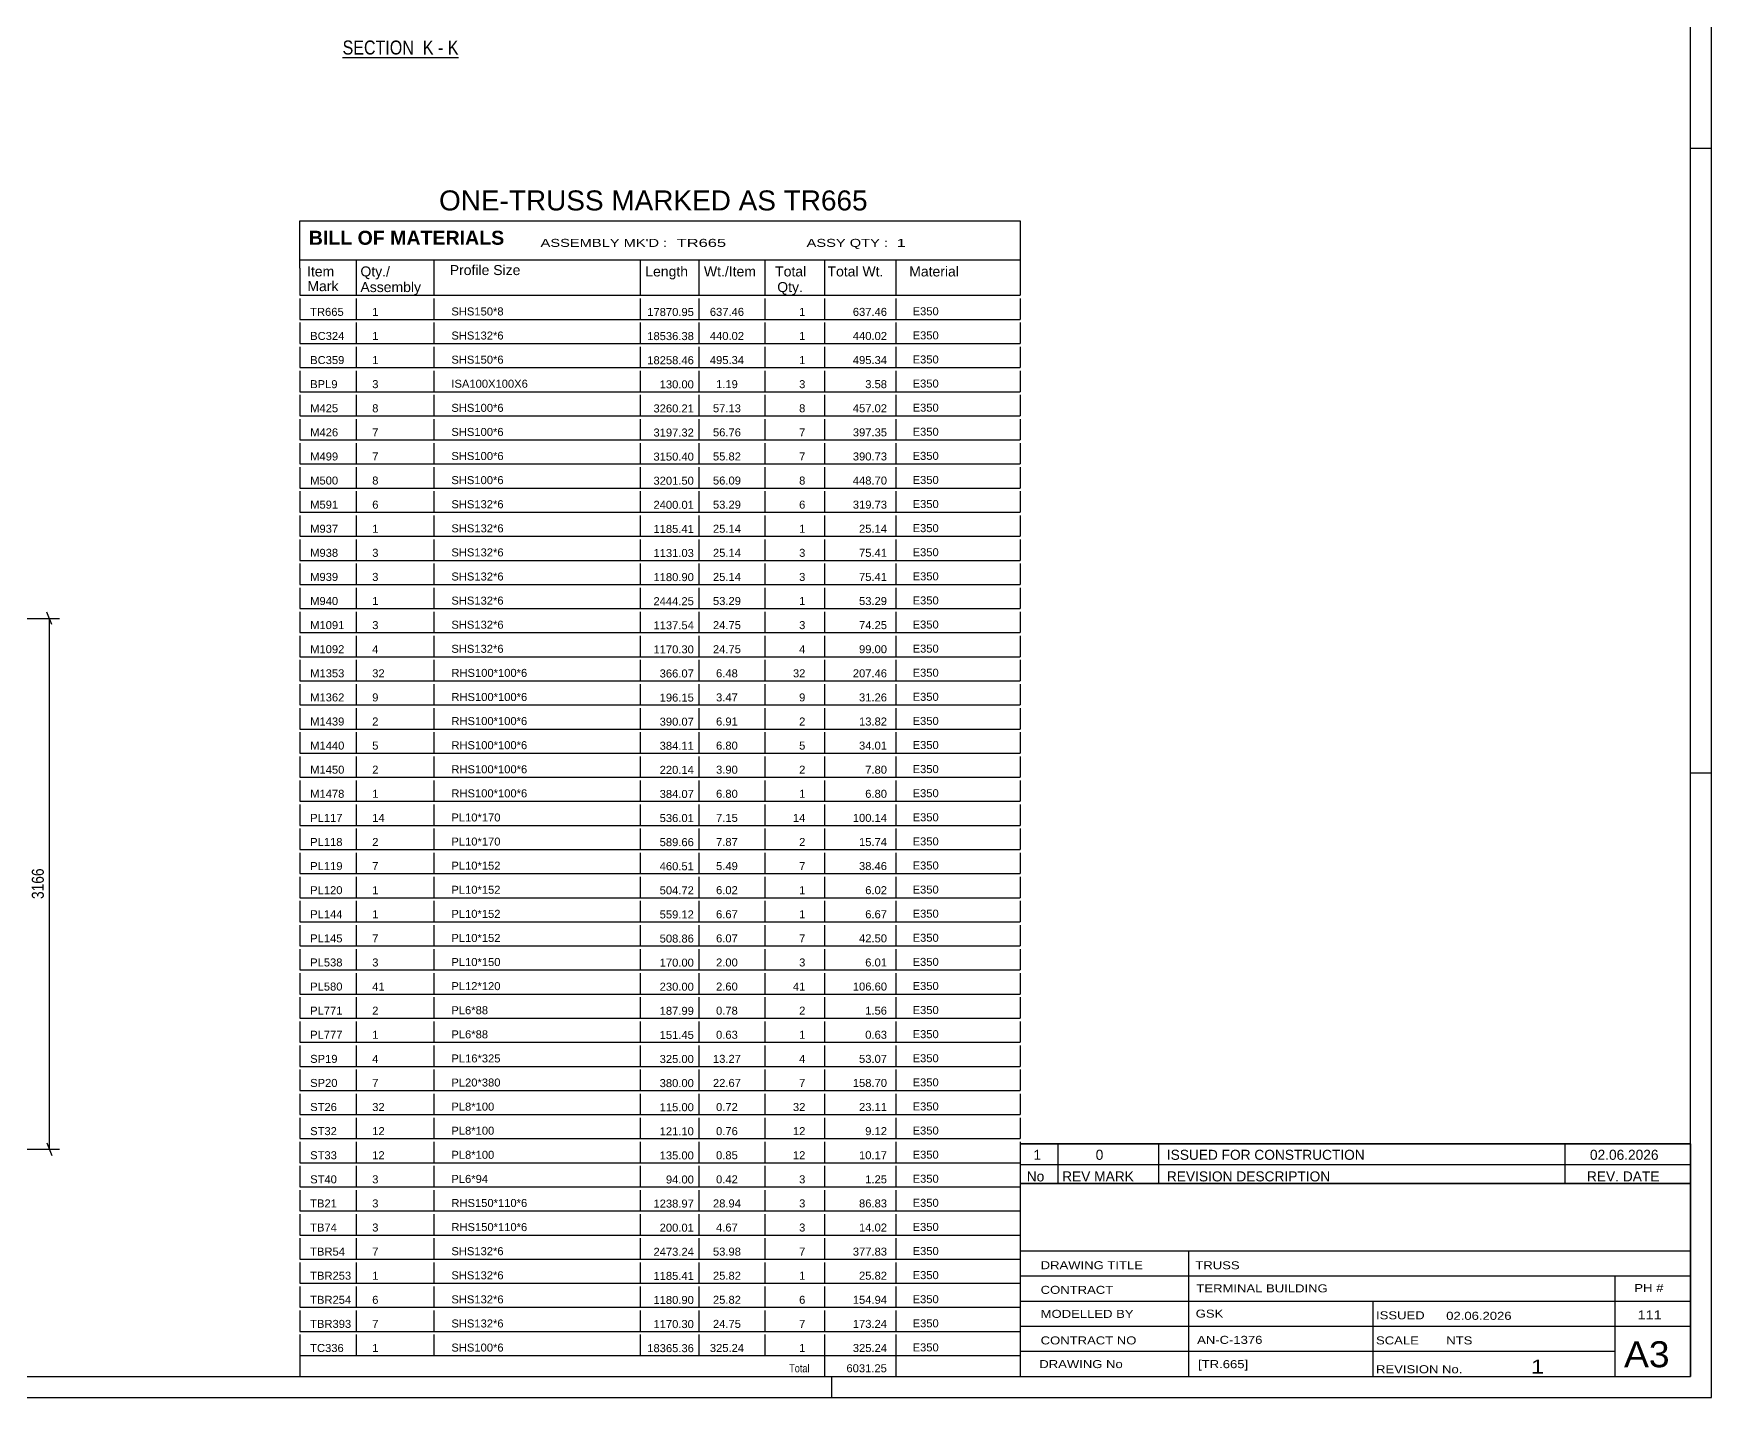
# Model space of a CAD drawing. Header units: millimetres. Extents: x -836 to 353, y -855 to -14.
# Drawn here: x -47.9 to 352.6, y -855.3 to -529.9 of the extents above; entities that cross this region are included whole.
import ezdxf

# ---------------------------------------------------------------- set-up
doc = ezdxf.new("R2010")
doc.units = ezdxf.units.MM
doc.styles.add('Arial', font='ARIAL.TTF', dxfattribs={"height": 0.2})
doc.styles.add('Arial Bold', font='ARIALBD.TTF', dxfattribs={"height": 0.2})
doc.styles.add('Arial Narrow', font='ARIALN.TTF', dxfattribs={"height": 0.2})

# ---------------------------------------------------------------- blocks, each defined once
blk = doc.blocks.new('Unknown-570393895-1132')
at = {"color": 5, "linetype": 'Continuous'}
for p, q in [((352.62, -855.33), (352.62, -14.33)), ((347.62, -850.33), (347.62, -19.33)), ((352.62, -557.33), (347.62, -557.33)), ((352.62, -706.33), (347.62, -706.33)), ((-831.38, -850.33), (347.62, -850.33)), ((142.62, -855.33), (142.62, -850.33)), ((-836.38, -855.33), (352.62, -855.33))]:
    blk.add_line(p, q, dxfattribs=at)
blk = doc.blocks.new('Unknown-570393895-22 - 3992')
at = {"color": 6, "linetype": 'Continuous'}
blk.add_line((25.86, -535.62), (53.5, -535.62), dxfattribs=at)
at = {"color": 0, "linetype": 'Continuous'}
blk.add_wipeout([(43.96, -534.87), (43.96, -531.37), (25.86, -531.37), (25.86, -534.87)], dxfattribs=at)
at = {"color": 7, "linetype": 'Continuous', "style": 'Arial Narrow'}
blk.add_text('SECTION ', height=3.34, dxfattribs=at).set_placement((25.86, -534.87))
at = {"color": 0, "linetype": 'Continuous'}
blk.add_wipeout([(47.57, -534.87), (47.57, -531.37), (45.01, -531.37), (45.01, -534.87)], dxfattribs=at)
blk.add_wipeout([(49.9, -534.87), (49.9, -531.37), (48.62, -531.37), (48.62, -534.87)], dxfattribs=at)
at = {"color": 7, "linetype": 'Continuous', "style": 'Arial Narrow'}
blk.add_text('K', height=3.34, dxfattribs=at).set_placement((45.01, -534.87))
at = {"color": 0, "linetype": 'Continuous'}
blk.add_wipeout([(53.5, -534.87), (53.5, -531.37), (50.95, -531.37), (50.95, -534.87)], dxfattribs=at)
at = {"color": 7, "linetype": 'Continuous', "style": 'Arial Narrow'}
for s, p in [('K', (50.95, -534.87)), ('-', (48.62, -534.87))]:
    blk.add_text(s, height=3.34, dxfattribs=at).set_placement(p)
blk = doc.blocks.new('StraightDimension-570393895-7981 - 6499')
at = {"color": 7, "linetype": 'Continuous'}
for p, q in [((-43.52, -670.92), (-44.72, -667.92)), ((-78.49, -669.42), (-41.72, -669.42)), ((-44.12, -796.07), (-44.12, -669.42)), ((-60.07, -796.07), (-41.72, -796.07)), ((-44.72, -794.57), (-43.52, -797.57))]:
    blk.add_line(p, q, dxfattribs=at)
at = {"color": 0}
blk.add_wipeout([(-44.87, -728.49), (-49.07, -728.49), (-49.07, -737), (-44.87, -737)], dxfattribs=at)
at = {"color": 3, "style": 'Arial Narrow'}
blk.add_text('3166', height=2.863, rotation=90.0002, dxfattribs=at).set_placement((-45.47, -736.4))
blk = doc.blocks.new('Unknown-570393895-29203')
at = {"color": 7, "linetype": 'Continuous'}
for p, q in [((187.62, -804.28), (187.62, -850.33)), ((187.62, -804.28), (347.62, -804.28)), ((347.62, -804.33), (347.62, -850.33)), ((187.62, -820.33), (347.62, -820.33)), ((227.76, -820.33), (227.76, -850.33)), ((187.62, -826.33), (347.62, -826.33)), ((329.62, -850.28), (329.62, -826.43)), ((187.62, -832.33), (347.62, -832.33)), ((271.76, -832.33), (271.76, -850.33)), ((187.62, -838.33), (347.62, -838.33)), ((187.62, -844.33), (329.62, -844.33)), ((187.62, -850.33), (347.62, -850.33))]:
    blk.add_line(p, q, dxfattribs=at)
at = {"color": 7, "style": 'Arial Narrow'}
for s, height, width, p in [('DRAWING TITLE', 1.9089, 1.425378, (192.5, -824.73)), ('TRUSS', 1.909, 1.425378, (229.43, -824.75)), ('CONTRACT', 1.909, 1.425378, (192.5, -830.62)), ('TERMINAL BUILDING', 1.9089, 1.425378, (229.68, -830.26)), ('MODELLED BY', 1.9089, 1.425378, (192.5, -836.35)), ('GSK', 1.909, 1.425378, (229.51, -836.29)), ('ISSUED', 1.909, 1.425378, (272.56, -836.69)), ('02.06.2026', 1.909, 1.425378, (289.31, -836.81)), ('CONTRACT NO', 1.9089, 1.425378, (192.5, -842.68)), ('AN-C-1376', 1.909, 1.425378, (229.85, -842.55)), ('SCALE', 1.909, 1.425378, (272.56, -842.68)), ('A3', 6.204, 1.25, (331.76, -848.13)), ('DRAWING No', 1.909, 1.425378, (192.18, -848.33)), ('[TR.665]', 1.909, 1.425378, (230.08, -848.34)), ('REVISION No.', 1.9089, 1.425378, (272.56, -849.56)), ('1', 3.34, 1.5, (309.53, -849.65))]:
    blk.add_text(s, height=height, dxfattribs=dict(at, width=width)).set_placement(p)
at = {"color": 7, "linetype": 'Continuous', "style": 'Arial Narrow'}
for s, height, width, p in [('PH #', 1.909, 1.43, (334.22, -830.18)), ('111', 2.1, 1.43, (334.99, -836.68)), ('NTS', 1.909, 1.425378, (289.32, -842.68))]:
    blk.add_text(s, height=height, dxfattribs=dict(at, width=width)).set_placement(p)
blk = doc.blocks.new('Unknown-570393895-29204')
at = {"color": 7, "linetype": 'Continuous'}
for p, q in [((15.62, -574.58), (187.62, -574.58)), ((15.62, -585.83), (15.62, -574.58)), ((187.62, -574.58), (187.62, -585.83)), ((15.62, -583.83), (187.62, -583.83)), ((29.12, -583.83), (29.12, -592.33)), ((47.62, -583.83), (47.62, -592.33)), ((96.9, -583.83), (96.9, -592.33)), ((110.9, -583.83), (110.9, -592.33)), ((126.62, -583.83), (126.62, -592.33)), ((140.9, -583.83), (140.9, -592.33)), ((157.9, -583.83), (157.9, -592.33)), ((15.62, -585.83), (15.62, -590.83)), ((187.62, -585.83), (187.62, -592.33)), ((15.62, -590.83), (15.62, -592.33)), ((15.62, -592.33), (187.62, -592.33)), ((15.62, -593.1), (15.62, -598.08)), ((29.12, -593.1), (29.12, -598.08)), ((47.62, -593.1), (47.62, -598.08)), ((96.9, -593.1), (96.9, -598.08)), ((110.9, -593.1), (110.9, -598.08)), ((126.62, -593.1), (126.62, -598.08)), ((140.9, -593.1), (140.9, -598.08)), ((157.9, -593.1), (157.9, -598.08)), ((187.62, -593.1), (187.62, -598.08)), ((15.62, -598.08), (187.62, -598.08)), ((15.62, -598.85), (15.62, -603.83)), ((29.12, -598.85), (29.12, -603.83)), ((47.62, -598.85), (47.62, -603.83)), ((96.9, -598.85), (96.9, -603.83)), ((110.9, -598.85), (110.9, -603.83)), ((126.62, -598.85), (126.62, -603.83)), ((140.9, -598.85), (140.9, -603.83)), ((157.9, -598.85), (157.9, -603.83)), ((187.62, -598.85), (187.62, -603.83)), ((15.62, -603.83), (187.62, -603.83)), ((15.62, -604.6), (15.62, -609.58)), ((29.12, -604.6), (29.12, -609.58)), ((47.62, -604.6), (47.62, -609.58)), ((96.9, -604.6), (96.9, -609.58)), ((110.9, -604.6), (110.9, -609.58)), ((126.62, -604.6), (126.62, -609.58)), ((140.9, -604.6), (140.9, -609.58)), ((157.9, -604.6), (157.9, -609.58)), ((187.62, -604.6), (187.62, -609.58)), ((15.62, -609.58), (187.62, -609.58)), ((15.62, -610.35), (15.62, -615.33)), ((29.12, -610.35), (29.12, -615.33)), ((47.62, -610.35), (47.62, -615.33)), ((96.9, -610.35), (96.9, -615.33)), ((110.9, -610.35), (110.9, -615.33)), ((126.62, -610.35), (126.62, -615.33)), ((140.9, -610.35), (140.9, -615.33)), ((157.9, -610.35), (157.9, -615.33)), ((187.62, -610.35), (187.62, -615.33)), ((15.62, -615.33), (187.62, -615.33)), ((15.62, -616.1), (15.62, -621.08)), ((29.12, -616.1), (29.12, -621.08)), ((47.62, -616.1), (47.62, -621.08)), ((96.9, -616.1), (96.9, -621.08)), ((110.9, -616.1), (110.9, -621.08)), ((126.62, -616.1), (126.62, -621.08)), ((140.9, -616.1), (140.9, -621.08)), ((157.9, -616.1), (157.9, -621.08)), ((187.62, -616.1), (187.62, -621.08)), ((15.62, -621.08), (187.62, -621.08)), ((15.62, -621.85), (15.62, -626.83)), ((29.12, -621.85), (29.12, -626.83)), ((47.62, -621.85), (47.62, -626.83)), ((96.9, -621.85), (96.9, -626.83)), ((110.9, -621.85), (110.9, -626.83)), ((126.62, -621.85), (126.62, -626.83)), ((140.9, -621.85), (140.9, -626.83)), ((157.9, -621.85), (157.9, -626.83)), ((187.62, -621.85), (187.62, -626.83)), ((15.62, -626.83), (187.62, -626.83)), ((15.62, -627.6), (15.62, -632.58)), ((29.12, -627.6), (29.12, -632.58)), ((47.62, -627.6), (47.62, -632.58)), ((96.9, -627.6), (96.9, -632.58)), ((110.9, -627.6), (110.9, -632.58)), ((126.62, -627.6), (126.62, -632.58)), ((140.9, -627.6), (140.9, -632.58)), ((157.9, -627.6), (157.9, -632.58)), ((187.62, -627.6), (187.62, -632.58)), ((15.62, -632.58), (187.62, -632.58)), ((15.62, -633.35), (15.62, -638.33)), ((29.12, -633.35), (29.12, -638.33)), ((47.62, -633.35), (47.62, -638.33)), ((96.9, -633.35), (96.9, -638.33)), ((110.9, -633.35), (110.9, -638.33)), ((126.62, -633.35), (126.62, -638.33)), ((140.9, -633.35), (140.9, -638.33)), ((157.9, -633.35), (157.9, -638.33)), ((187.62, -633.35), (187.62, -638.33)), ((15.62, -638.33), (187.62, -638.33)), ((15.62, -639.1), (15.62, -644.08)), ((29.12, -639.1), (29.12, -644.08)), ((47.62, -639.1), (47.62, -644.08)), ((96.9, -639.1), (96.9, -644.08)), ((110.9, -639.1), (110.9, -644.08)), ((126.62, -639.1), (126.62, -644.08)), ((140.9, -639.1), (140.9, -644.08)), ((157.9, -639.1), (157.9, -644.08)), ((187.62, -639.1), (187.62, -644.08)), ((15.62, -644.08), (187.62, -644.08)), ((15.62, -644.85), (15.62, -649.83)), ((29.12, -644.85), (29.12, -649.83)), ((47.62, -644.85), (47.62, -649.83)), ((96.9, -644.85), (96.9, -649.83)), ((110.9, -644.85), (110.9, -649.83)), ((126.62, -644.85), (126.62, -649.83)), ((140.9, -644.85), (140.9, -649.83)), ((157.9, -644.85), (157.9, -649.83)), ((187.62, -644.85), (187.62, -649.83)), ((15.62, -649.83), (187.62, -649.83)), ((15.62, -650.6), (15.62, -655.58)), ((29.12, -650.6), (29.12, -655.58)), ((47.62, -650.6), (47.62, -655.58)), ((96.9, -650.6), (96.9, -655.58)), ((110.9, -650.6), (110.9, -655.58)), ((126.62, -650.6), (126.62, -655.58)), ((140.9, -650.6), (140.9, -655.58)), ((157.9, -650.6), (157.9, -655.58)), ((187.62, -650.6), (187.62, -655.58)), ((15.62, -655.58), (187.62, -655.58)), ((15.62, -656.35), (15.62, -661.33)), ((29.12, -656.35), (29.12, -661.33)), ((47.62, -656.35), (47.62, -661.33)), ((96.9, -656.35), (96.9, -661.33)), ((110.9, -656.35), (110.9, -661.33)), ((126.62, -656.35), (126.62, -661.33)), ((140.9, -656.35), (140.9, -661.33)), ((157.9, -656.35), (157.9, -661.33)), ((187.62, -656.35), (187.62, -661.33)), ((15.62, -661.33), (187.62, -661.33)), ((15.62, -662.1), (15.62, -667.08)), ((29.12, -662.1), (29.12, -667.08)), ((47.62, -662.1), (47.62, -667.08)), ((96.9, -662.1), (96.9, -667.08)), ((110.9, -662.1), (110.9, -667.08)), ((126.62, -662.1), (126.62, -667.08)), ((140.9, -662.1), (140.9, -667.08)), ((157.9, -662.1), (157.9, -667.08)), ((187.62, -662.1), (187.62, -667.08)), ((15.62, -667.08), (187.62, -667.08)), ((15.62, -667.85), (15.62, -672.83)), ((29.12, -667.85), (29.12, -672.83)), ((47.62, -667.85), (47.62, -672.83)), ((96.9, -667.85), (96.9, -672.83)), ((110.9, -667.85), (110.9, -672.83)), ((126.62, -667.85), (126.62, -672.83)), ((140.9, -667.85), (140.9, -672.83)), ((157.9, -667.85), (157.9, -672.83)), ((187.62, -667.85), (187.62, -672.83)), ((15.62, -672.83), (187.62, -672.83)), ((15.62, -673.6), (15.62, -678.58)), ((29.12, -673.6), (29.12, -678.58)), ((47.62, -673.6), (47.62, -678.58)), ((96.9, -673.6), (96.9, -678.58)), ((110.9, -673.6), (110.9, -678.58)), ((126.62, -673.6), (126.62, -678.58)), ((140.9, -673.6), (140.9, -678.58)), ((157.9, -673.6), (157.9, -678.58)), ((187.62, -673.6), (187.62, -678.58)), ((15.62, -678.58), (187.62, -678.58)), ((15.62, -679.35), (15.62, -684.33)), ((29.12, -679.35), (29.12, -684.33)), ((47.62, -679.35), (47.62, -684.33)), ((96.9, -679.35), (96.9, -684.33)), ((110.9, -679.35), (110.9, -684.33)), ((126.62, -679.35), (126.62, -684.33)), ((140.9, -679.35), (140.9, -684.33)), ((157.9, -679.35), (157.9, -684.33)), ((187.62, -679.35), (187.62, -684.33)), ((15.62, -684.33), (187.62, -684.33)), ((15.62, -685.1), (15.62, -690.08)), ((29.12, -685.1), (29.12, -690.08)), ((47.62, -685.1), (47.62, -690.08)), ((96.9, -685.1), (96.9, -690.08)), ((110.9, -685.1), (110.9, -690.08)), ((126.62, -685.1), (126.62, -690.08)), ((140.9, -685.1), (140.9, -690.08)), ((157.9, -685.1), (157.9, -690.08)), ((187.62, -685.1), (187.62, -690.08)), ((15.62, -690.08), (187.62, -690.08)), ((15.62, -690.85), (15.62, -695.83)), ((29.12, -690.85), (29.12, -695.83)), ((47.62, -690.85), (47.62, -695.83)), ((96.9, -690.85), (96.9, -695.83)), ((110.9, -690.85), (110.9, -695.83)), ((126.62, -690.85), (126.62, -695.83)), ((140.9, -690.85), (140.9, -695.83)), ((157.9, -690.85), (157.9, -695.83)), ((187.62, -690.85), (187.62, -695.83)), ((15.62, -695.83), (187.62, -695.83)), ((15.62, -696.6), (15.62, -701.58)), ((29.12, -696.6), (29.12, -701.58)), ((47.62, -696.6), (47.62, -701.58)), ((96.9, -696.6), (96.9, -701.58)), ((110.9, -696.6), (110.9, -701.58)), ((126.62, -696.6), (126.62, -701.58)), ((140.9, -696.6), (140.9, -701.58)), ((157.9, -696.6), (157.9, -701.58)), ((187.62, -696.6), (187.62, -701.58)), ((15.62, -701.58), (187.62, -701.58)), ((15.62, -702.35), (15.62, -707.33)), ((29.12, -702.35), (29.12, -707.33)), ((47.62, -702.35), (47.62, -707.33)), ((96.9, -702.35), (96.9, -707.33)), ((110.9, -702.35), (110.9, -707.33)), ((126.62, -702.35), (126.62, -707.33)), ((140.9, -702.35), (140.9, -707.33)), ((157.9, -702.35), (157.9, -707.33)), ((187.62, -702.35), (187.62, -707.33)), ((15.62, -707.33), (187.62, -707.33)), ((15.62, -708.1), (15.62, -713.08)), ((29.12, -708.1), (29.12, -713.08)), ((47.62, -708.1), (47.62, -713.08)), ((96.9, -708.1), (96.9, -713.08)), ((110.9, -708.1), (110.9, -713.08)), ((126.62, -708.1), (126.62, -713.08)), ((140.9, -708.1), (140.9, -713.08)), ((157.9, -708.1), (157.9, -713.08)), ((187.62, -708.1), (187.62, -713.08)), ((15.62, -713.08), (187.62, -713.08)), ((15.62, -713.85), (15.62, -718.83)), ((29.12, -713.85), (29.12, -718.83)), ((47.62, -713.85), (47.62, -718.83)), ((96.9, -713.85), (96.9, -718.83)), ((110.9, -713.85), (110.9, -718.83)), ((126.62, -713.85), (126.62, -718.83)), ((140.9, -713.85), (140.9, -718.83)), ((157.9, -713.85), (157.9, -718.83)), ((187.62, -713.85), (187.62, -718.83)), ((15.62, -718.83), (187.62, -718.83)), ((15.62, -719.6), (15.62, -724.58)), ((29.12, -719.6), (29.12, -724.58)), ((47.62, -719.6), (47.62, -724.58)), ((96.9, -719.6), (96.9, -724.58)), ((110.9, -719.6), (110.9, -724.58)), ((126.62, -719.6), (126.62, -724.58)), ((140.9, -719.6), (140.9, -724.58)), ((157.9, -719.6), (157.9, -724.58)), ((187.62, -719.6), (187.62, -724.58)), ((15.62, -724.58), (187.62, -724.58)), ((15.62, -725.35), (15.62, -730.33)), ((29.12, -725.35), (29.12, -730.33)), ((47.62, -725.35), (47.62, -730.33)), ((96.9, -725.35), (96.9, -730.33)), ((110.9, -725.35), (110.9, -730.33)), ((126.62, -725.35), (126.62, -730.33)), ((140.9, -725.35), (140.9, -730.33)), ((157.9, -725.35), (157.9, -730.33)), ((187.62, -725.35), (187.62, -730.33)), ((15.62, -730.33), (187.62, -730.33)), ((15.62, -731.1), (15.62, -736.08)), ((29.12, -731.1), (29.12, -736.08)), ((47.62, -731.1), (47.62, -736.08)), ((96.9, -731.1), (96.9, -736.08)), ((110.9, -731.1), (110.9, -736.08)), ((126.62, -731.1), (126.62, -736.08)), ((140.9, -731.1), (140.9, -736.08)), ((157.9, -731.1), (157.9, -736.08)), ((187.62, -731.1), (187.62, -736.08)), ((15.62, -736.08), (187.62, -736.08)), ((15.62, -736.85), (15.62, -741.83)), ((29.12, -736.85), (29.12, -741.83)), ((47.62, -736.85), (47.62, -741.83)), ((96.9, -736.85), (96.9, -741.83)), ((110.9, -736.85), (110.9, -741.83)), ((126.62, -736.85), (126.62, -741.83)), ((140.9, -736.85), (140.9, -741.83)), ((157.9, -736.85), (157.9, -741.83)), ((187.62, -736.85), (187.62, -741.83)), ((15.62, -741.83), (187.62, -741.83)), ((15.62, -742.6), (15.62, -747.58)), ((29.12, -742.6), (29.12, -747.58)), ((47.62, -742.6), (47.62, -747.58)), ((96.9, -742.6), (96.9, -747.58)), ((110.9, -742.6), (110.9, -747.58)), ((126.62, -742.6), (126.62, -747.58)), ((140.9, -742.6), (140.9, -747.58)), ((157.9, -742.6), (157.9, -747.58)), ((187.62, -742.6), (187.62, -747.58)), ((15.62, -747.58), (187.62, -747.58)), ((15.62, -748.35), (15.62, -753.33)), ((29.12, -748.35), (29.12, -753.33)), ((47.62, -748.35), (47.62, -753.33)), ((96.9, -748.35), (96.9, -753.33)), ((110.9, -748.35), (110.9, -753.33)), ((126.62, -748.35), (126.62, -753.33)), ((140.9, -748.35), (140.9, -753.33)), ((157.9, -748.35), (157.9, -753.33)), ((187.62, -748.35), (187.62, -753.33)), ((15.62, -753.33), (187.62, -753.33)), ((15.62, -754.1), (15.62, -759.08)), ((29.12, -754.1), (29.12, -759.08)), ((47.62, -754.1), (47.62, -759.08)), ((96.9, -754.1), (96.9, -759.08)), ((110.9, -754.1), (110.9, -759.08)), ((126.62, -754.1), (126.62, -759.08)), ((140.9, -754.1), (140.9, -759.08)), ((157.9, -754.1), (157.9, -759.08)), ((187.62, -754.1), (187.62, -759.08)), ((15.62, -759.08), (187.62, -759.08)), ((15.62, -759.85), (15.62, -764.83)), ((29.12, -759.85), (29.12, -764.83)), ((47.62, -759.85), (47.62, -764.83)), ((96.9, -759.85), (96.9, -764.83)), ((110.9, -759.85), (110.9, -764.83)), ((126.62, -759.85), (126.62, -764.83)), ((140.9, -759.85), (140.9, -764.83)), ((157.9, -759.85), (157.9, -764.83)), ((187.62, -759.85), (187.62, -764.83)), ((15.62, -764.83), (187.62, -764.83)), ((15.62, -765.6), (15.62, -770.58)), ((29.12, -765.6), (29.12, -770.58)), ((47.62, -765.6), (47.62, -770.58)), ((96.9, -765.6), (96.9, -770.58)), ((110.9, -765.6), (110.9, -770.58)), ((126.62, -765.6), (126.62, -770.58)), ((140.9, -765.6), (140.9, -770.58)), ((157.9, -765.6), (157.9, -770.58)), ((187.62, -765.6), (187.62, -770.58)), ((15.62, -770.58), (187.62, -770.58)), ((15.62, -771.35), (15.62, -776.33)), ((29.12, -771.35), (29.12, -776.33)), ((47.62, -771.35), (47.62, -776.33)), ((96.9, -771.35), (96.9, -776.33)), ((110.9, -771.35), (110.9, -776.33)), ((126.62, -771.35), (126.62, -776.33)), ((140.9, -771.35), (140.9, -776.33)), ((157.9, -771.35), (157.9, -776.33)), ((187.62, -771.35), (187.62, -776.33)), ((15.62, -776.33), (187.62, -776.33)), ((15.62, -777.1), (15.62, -782.08)), ((29.12, -777.1), (29.12, -782.08)), ((47.62, -777.1), (47.62, -782.08)), ((96.9, -777.1), (96.9, -782.08)), ((110.9, -777.1), (110.9, -782.08)), ((126.62, -777.1), (126.62, -782.08)), ((140.9, -777.1), (140.9, -782.08)), ((157.9, -777.1), (157.9, -782.08)), ((187.62, -777.1), (187.62, -782.08)), ((15.62, -782.08), (187.62, -782.08)), ((15.62, -782.85), (15.62, -787.83)), ((29.12, -782.85), (29.12, -787.83)), ((47.62, -782.85), (47.62, -787.83)), ((96.9, -782.85), (96.9, -787.83)), ((110.9, -782.85), (110.9, -787.83)), ((126.62, -782.85), (126.62, -787.83)), ((140.9, -782.85), (140.9, -787.83)), ((157.9, -782.85), (157.9, -787.83)), ((187.62, -782.85), (187.62, -787.83)), ((15.62, -787.83), (187.62, -787.83)), ((15.62, -788.6), (15.62, -793.58)), ((29.12, -788.6), (29.12, -793.58)), ((47.62, -788.6), (47.62, -793.58)), ((96.9, -788.6), (96.9, -793.58)), ((110.9, -788.6), (110.9, -793.58)), ((126.62, -788.6), (126.62, -793.58)), ((140.9, -788.6), (140.9, -793.58)), ((157.9, -788.6), (157.9, -793.58)), ((187.62, -788.6), (187.62, -793.58)), ((15.62, -793.58), (187.62, -793.58)), ((15.62, -794.35), (15.62, -799.33)), ((29.12, -794.35), (29.12, -799.33)), ((47.62, -794.35), (47.62, -799.33)), ((96.9, -794.35), (96.9, -799.33)), ((110.9, -794.35), (110.9, -799.33)), ((126.62, -794.35), (126.62, -799.33)), ((140.9, -794.35), (140.9, -799.33)), ((157.9, -794.35), (157.9, -799.33)), ((187.62, -794.35), (187.62, -799.33)), ((15.62, -799.33), (187.62, -799.33)), ((15.62, -800.1), (15.62, -805.08)), ((29.12, -800.1), (29.12, -805.08)), ((47.62, -800.1), (47.62, -805.08)), ((96.9, -800.1), (96.9, -805.08)), ((110.9, -800.1), (110.9, -805.08)), ((126.62, -800.1), (126.62, -805.08)), ((140.9, -800.1), (140.9, -805.08)), ((157.9, -800.1), (157.9, -805.08)), ((187.62, -800.1), (187.62, -805.08)), ((15.62, -805.08), (187.62, -805.08)), ((15.62, -805.85), (15.62, -810.83)), ((29.12, -805.85), (29.12, -810.83)), ((47.62, -805.85), (47.62, -810.83)), ((96.9, -805.85), (96.9, -810.83)), ((110.9, -805.85), (110.9, -810.83)), ((126.62, -805.85), (126.62, -810.83)), ((140.9, -805.85), (140.9, -810.83)), ((157.9, -805.85), (157.9, -810.83)), ((187.62, -805.85), (187.62, -810.83)), ((15.62, -810.83), (187.62, -810.83)), ((15.62, -811.6), (15.62, -816.58)), ((29.12, -811.6), (29.12, -816.58)), ((47.62, -811.6), (47.62, -816.58)), ((96.9, -811.6), (96.9, -816.58)), ((110.9, -811.6), (110.9, -816.58)), ((126.62, -811.6), (126.62, -816.58)), ((140.9, -811.6), (140.9, -816.58)), ((157.9, -811.6), (157.9, -816.58)), ((187.62, -811.6), (187.62, -816.58)), ((15.62, -816.58), (187.62, -816.58)), ((15.62, -817.35), (15.62, -822.33)), ((29.12, -817.35), (29.12, -822.33)), ((47.62, -817.35), (47.62, -822.33)), ((96.9, -817.35), (96.9, -822.33)), ((110.9, -817.35), (110.9, -822.33)), ((126.62, -817.35), (126.62, -822.33)), ((140.9, -817.35), (140.9, -822.33)), ((157.9, -817.35), (157.9, -822.33)), ((187.62, -817.35), (187.62, -822.33)), ((15.62, -822.33), (187.62, -822.33)), ((15.62, -823.1), (15.62, -828.08)), ((29.12, -823.1), (29.12, -828.08)), ((47.62, -823.1), (47.62, -828.08)), ((96.9, -823.1), (96.9, -828.08)), ((110.9, -823.1), (110.9, -828.08)), ((126.62, -823.1), (126.62, -828.08)), ((140.9, -823.1), (140.9, -828.08)), ((157.9, -823.1), (157.9, -828.08)), ((187.62, -823.1), (187.62, -828.08)), ((15.62, -828.08), (187.62, -828.08)), ((15.62, -828.85), (15.62, -833.83)), ((29.12, -828.85), (29.12, -833.83)), ((47.62, -828.85), (47.62, -833.83)), ((96.9, -828.85), (96.9, -833.83)), ((110.9, -828.85), (110.9, -833.83)), ((126.62, -828.85), (126.62, -833.83)), ((140.9, -828.85), (140.9, -833.83)), ((157.9, -828.85), (157.9, -833.83)), ((187.62, -828.85), (187.62, -833.83)), ((15.62, -833.83), (187.62, -833.83)), ((15.62, -834.6), (15.62, -839.58)), ((29.12, -834.6), (29.12, -839.58)), ((47.62, -834.6), (47.62, -839.58)), ((96.9, -834.6), (96.9, -839.58)), ((110.9, -834.6), (110.9, -839.58)), ((126.62, -834.6), (126.62, -839.58)), ((140.9, -834.6), (140.9, -839.58)), ((157.9, -834.6), (157.9, -839.58)), ((187.62, -834.6), (187.62, -839.58)), ((15.62, -839.58), (187.62, -839.58)), ((15.62, -840.35), (15.62, -845.33)), ((29.12, -840.35), (29.12, -845.33)), ((47.62, -840.35), (47.62, -845.33)), ((96.9, -840.35), (96.9, -845.33)), ((110.9, -840.35), (110.9, -845.33)), ((126.62, -840.35), (126.62, -845.33)), ((140.9, -840.35), (140.9, -845.33)), ((157.9, -840.35), (157.9, -845.33)), ((187.62, -840.35), (187.62, -845.33)), ((15.62, -845.33), (187.62, -845.33)), ((15.62, -845.33), (187.62, -845.33)), ((15.62, -845.33), (15.62, -850.33)), ((140.9, -845.33), (140.9, -850.33)), ((157.9, -845.33), (157.9, -850.33)), ((187.62, -845.33), (187.62, -850.33)), ((15.62, -850.33), (187.62, -850.33))]:
    blk.add_line(p, q, dxfattribs=at)
at = {"color": 7}
for s, height, style, p in [('BILL OF MATERIALS', 3.3405, 'Arial Bold', (17.78, -580.27)), ('Profile Size', 2.3877, 'Arial', (51.44, -587.5)), ('Mark', 2.388, 'Arial', (17.46, -591.33))]:
    blk.add_text(s, height=height, dxfattribs=dict(at, style=style)).set_placement(p)
at = {"color": 7, "linetype": 'Continuous', "style": 'Arial Narrow'}
for s, height, width, p in [("ASSEMBLY MK'D :", 1.9089, 1.6, (73.12, -580.78)), ('TR665', 1.909, 1.794707, (105.62, -580.78)), ('ASSY QTY :', 1.909, 1.6, (136.62, -580.78)), ('1', 1.91, 1.794707, (158.12, -580.78))]:
    blk.add_text(s, height=height, dxfattribs=dict(at, width=width)).set_placement(p)
at = {"color": 7, "linetype": 'Continuous'}
for s, height, style, p in [('Item', 2.388, 'Arial', (17.37, -587.83)), ('Qty./', 2.388, 'Arial', (30.12, -587.83)), ('Length', 2.388, 'Arial', (98.12, -587.83)), ('Wt./Item', 2.388, 'Arial', (112.12, -587.83)), ('Total', 2.388, 'Arial', (129.12, -587.83)), ('Total Wt.', 2.388, 'Arial', (141.62, -587.83)), ('Material', 2.388, 'Arial', (161.12, -587.83)), ('Assembly', 2.388, 'Arial', (30.12, -591.56)), ('Qty.', 2.388, 'Arial', (129.62, -591.56)), ('TR665', 1.91, 'Arial', (18.12, -597.24)), ('1', 1.91, 'Arial', (32.93, -597.24)), ('SHS150*8', 1.91, 'Arial', (51.83, -597.14)), ('17870.95', 1.91, 'Arial', (98.59, -597.27)), ('637.46', 1.91, 'Arial', (113.53, -597.24)), ('1', 1.91, 'Arial', (134.84, -597.24)), ('637.46', 1.91, 'Arial', (147.66, -597.24)), ('E350', 1.91, 'Arial', (161.93, -597.1)), ('BC324', 1.91, 'Arial', (18.12, -602.99)), ('1', 1.91, 'Arial', (32.93, -602.99)), ('SHS132*6', 1.91, 'Arial', (51.83, -602.89)), ('18536.38', 1.91, 'Arial', (98.59, -603.02)), ('440.02', 1.91, 'Arial', (113.53, -602.99)), ('1', 1.91, 'Arial', (134.84, -602.99)), ('440.02', 1.91, 'Arial', (147.66, -602.99)), ('E350', 1.91, 'Arial', (161.93, -602.85)), ('BC359', 1.91, 'Arial', (18.12, -608.74)), ('1', 1.91, 'Arial', (32.93, -608.74)), ('SHS150*6', 1.91, 'Arial', (51.83, -608.64)), ('18258.46', 1.91, 'Arial', (98.59, -608.78)), ('495.34', 1.91, 'Arial', (113.53, -608.74)), ('1', 1.91, 'Arial', (134.84, -608.74)), ('495.34', 1.91, 'Arial', (147.66, -608.74)), ('E350', 1.91, 'Arial', (161.93, -608.6)), ('BPL9', 1.91, 'Arial', (18.12, -614.49)), ('3', 1.91, 'Arial', (32.93, -614.49)), ('ISA100X100X6', 1.9102, 'Arial', (51.83, -614.39)), ('130.00', 1.91, 'Arial', (101.55, -614.53)), ('1.19', 1.91, 'Arial', (115.01, -614.49)), ('3', 1.91, 'Arial', (134.84, -614.49)), ('3.58', 1.91, 'Arial', (150.62, -614.49)), ('E350', 1.91, 'Arial', (161.93, -614.35)), ('M425', 1.91, 'Arial', (18.12, -620.24)), ('8', 1.91, 'Arial', (32.93, -620.24)), ('SHS100*6', 1.91, 'Arial', (51.83, -620.14)), ('3260.21', 1.91, 'Arial', (100.07, -620.28)), ('57.13', 1.91, 'Arial', (114.27, -620.24)), ('8', 1.91, 'Arial', (134.84, -620.24)), ('457.02', 1.91, 'Arial', (147.66, -620.24)), ('E350', 1.91, 'Arial', (161.93, -620.1)), ('M426', 1.91, 'Arial', (18.12, -625.99)), ('7', 1.91, 'Arial', (32.93, -625.99)), ('SHS100*6', 1.91, 'Arial', (51.83, -625.89)), ('3197.32', 1.91, 'Arial', (100.07, -626.03)), ('56.76', 1.91, 'Arial', (114.27, -625.99)), ('7', 1.91, 'Arial', (134.84, -625.99)), ('397.35', 1.91, 'Arial', (147.66, -625.99)), ('E350', 1.91, 'Arial', (161.93, -625.85)), ('M499', 1.91, 'Arial', (18.12, -631.74)), ('7', 1.91, 'Arial', (32.93, -631.74)), ('SHS100*6', 1.91, 'Arial', (51.83, -631.64)), ('3150.40', 1.91, 'Arial', (100.07, -631.78)), ('55.82', 1.91, 'Arial', (114.27, -631.74)), ('7', 1.91, 'Arial', (134.84, -631.74)), ('390.73', 1.91, 'Arial', (147.66, -631.74)), ('E350', 1.91, 'Arial', (161.93, -631.6)), ('M500', 1.91, 'Arial', (18.12, -637.49)), ('8', 1.91, 'Arial', (32.93, -637.49)), ('SHS100*6', 1.91, 'Arial', (51.83, -637.39)), ('3201.50', 1.91, 'Arial', (100.07, -637.53)), ('56.09', 1.91, 'Arial', (114.27, -637.49)), ('8', 1.91, 'Arial', (134.84, -637.49)), ('448.70', 1.91, 'Arial', (147.66, -637.49)), ('E350', 1.91, 'Arial', (161.93, -637.35)), ('M591', 1.91, 'Arial', (18.12, -643.24)), ('6', 1.91, 'Arial', (32.93, -643.24)), ('SHS132*6', 1.91, 'Arial', (51.83, -643.14)), ('2400.01', 1.91, 'Arial', (100.07, -643.28)), ('53.29', 1.91, 'Arial', (114.27, -643.24)), ('6', 1.91, 'Arial', (134.84, -643.24)), ('319.73', 1.91, 'Arial', (147.66, -643.24)), ('E350', 1.91, 'Arial', (161.93, -643.1)), ('M937', 1.91, 'Arial', (18.12, -648.99)), ('1', 1.91, 'Arial', (32.93, -648.99)), ('SHS132*6', 1.91, 'Arial', (51.83, -648.89)), ('1185.41', 1.91, 'Arial', (100.07, -649.03)), ('25.14', 1.91, 'Arial', (114.27, -648.99)), ('1', 1.91, 'Arial', (134.84, -648.99)), ('25.14', 1.91, 'Arial', (149.14, -648.99)), ('E350', 1.91, 'Arial', (161.93, -648.85)), ('M938', 1.91, 'Arial', (18.12, -654.74)), ('3', 1.91, 'Arial', (32.93, -654.74)), ('SHS132*6', 1.91, 'Arial', (51.83, -654.64)), ('1131.03', 1.91, 'Arial', (100.07, -654.78)), ('25.14', 1.91, 'Arial', (114.27, -654.74)), ('3', 1.91, 'Arial', (134.84, -654.74)), ('75.41', 1.91, 'Arial', (149.14, -654.74)), ('E350', 1.91, 'Arial', (161.93, -654.6)), ('M939', 1.91, 'Arial', (18.12, -660.49)), ('3', 1.91, 'Arial', (32.93, -660.49)), ('SHS132*6', 1.91, 'Arial', (51.83, -660.39)), ('1180.90', 1.91, 'Arial', (100.07, -660.53)), ('25.14', 1.91, 'Arial', (114.27, -660.49)), ('3', 1.91, 'Arial', (134.84, -660.49)), ('75.41', 1.91, 'Arial', (149.14, -660.49)), ('E350', 1.91, 'Arial', (161.93, -660.35)), ('M940', 1.91, 'Arial', (18.12, -666.24)), ('1', 1.91, 'Arial', (32.93, -666.24)), ('SHS132*6', 1.91, 'Arial', (51.83, -666.14)), ('2444.25', 1.91, 'Arial', (100.07, -666.28)), ('53.29', 1.91, 'Arial', (114.27, -666.24)), ('1', 1.91, 'Arial', (134.84, -666.24)), ('53.29', 1.91, 'Arial', (149.14, -666.24)), ('E350', 1.91, 'Arial', (161.93, -666.1)), ('M1091', 1.91, 'Arial', (18.12, -671.99)), ('3', 1.91, 'Arial', (32.93, -671.99)), ('SHS132*6', 1.91, 'Arial', (51.83, -671.89)), ('1137.54', 1.91, 'Arial', (100.07, -672.03)), ('24.75', 1.91, 'Arial', (114.27, -671.99)), ('3', 1.91, 'Arial', (134.84, -671.99)), ('74.25', 1.91, 'Arial', (149.14, -671.99)), ('E350', 1.91, 'Arial', (161.93, -671.85)), ('M1092', 1.91, 'Arial', (18.12, -677.74)), ('4', 1.91, 'Arial', (32.93, -677.74)), ('SHS132*6', 1.91, 'Arial', (51.83, -677.64)), ('1170.30', 1.91, 'Arial', (100.07, -677.78)), ('24.75', 1.91, 'Arial', (114.27, -677.74)), ('4', 1.91, 'Arial', (134.84, -677.74)), ('99.00', 1.91, 'Arial', (149.14, -677.74)), ('E350', 1.91, 'Arial', (161.93, -677.6)), ('M1353', 1.91, 'Arial', (18.12, -683.49)), ('32', 1.91, 'Arial', (32.93, -683.49)), ('RHS100*100*6', 1.9102, 'Arial', (51.83, -683.39)), ('366.07', 1.91, 'Arial', (101.55, -683.53)), ('6.48', 1.91, 'Arial', (115.01, -683.49)), ('32', 1.91, 'Arial', (133.36, -683.49)), ('207.46', 1.91, 'Arial', (147.66, -683.49)), ('E350', 1.91, 'Arial', (161.93, -683.35)), ('M1362', 1.91, 'Arial', (18.12, -689.24)), ('9', 1.91, 'Arial', (32.93, -689.24)), ('RHS100*100*6', 1.9102, 'Arial', (51.83, -689.14)), ('196.15', 1.91, 'Arial', (101.55, -689.28)), ('3.47', 1.91, 'Arial', (115.01, -689.24)), ('9', 1.91, 'Arial', (134.84, -689.24)), ('31.26', 1.91, 'Arial', (149.14, -689.24)), ('E350', 1.91, 'Arial', (161.93, -689.1)), ('E350', 1.91, 'Arial', (161.93, -694.85)), ('M1439', 1.91, 'Arial', (18.12, -694.99)), ('2', 1.91, 'Arial', (32.93, -694.99)), ('RHS100*100*6', 1.9102, 'Arial', (51.83, -694.89)), ('390.07', 1.91, 'Arial', (101.55, -695.03)), ('6.91', 1.91, 'Arial', (115.01, -694.99)), ('2', 1.91, 'Arial', (134.84, -694.99)), ('13.82', 1.91, 'Arial', (149.14, -694.99)), ('M1440', 1.91, 'Arial', (18.12, -700.74)), ('5', 1.91, 'Arial', (32.93, -700.74)), ('RHS100*100*6', 1.9102, 'Arial', (51.83, -700.64)), ('384.11', 1.91, 'Arial', (101.55, -700.78)), ('6.80', 1.91, 'Arial', (115.01, -700.74)), ('5', 1.91, 'Arial', (134.84, -700.74)), ('34.01', 1.91, 'Arial', (149.14, -700.74)), ('E350', 1.91, 'Arial', (161.93, -700.6)), ('M1450', 1.91, 'Arial', (18.12, -706.49)), ('2', 1.91, 'Arial', (32.93, -706.49)), ('RHS100*100*6', 1.9102, 'Arial', (51.83, -706.39)), ('220.14', 1.91, 'Arial', (101.55, -706.53)), ('3.90', 1.91, 'Arial', (115.01, -706.49)), ('2', 1.91, 'Arial', (134.84, -706.49)), ('7.80', 1.91, 'Arial', (150.62, -706.49)), ('E350', 1.91, 'Arial', (161.93, -706.35)), ('M1478', 1.91, 'Arial', (18.12, -712.24)), ('1', 1.91, 'Arial', (32.93, -712.24)), ('RHS100*100*6', 1.9102, 'Arial', (51.83, -712.14)), ('384.07', 1.91, 'Arial', (101.55, -712.28)), ('6.80', 1.91, 'Arial', (115.01, -712.24)), ('1', 1.91, 'Arial', (134.84, -712.24)), ('6.80', 1.91, 'Arial', (150.62, -712.24)), ('E350', 1.91, 'Arial', (161.93, -712.1)), ('PL117', 1.91, 'Arial', (18.12, -717.99)), ('14', 1.91, 'Arial', (32.93, -717.99)), ('PL10*170', 1.91, 'Arial', (51.83, -717.89)), ('536.01', 1.91, 'Arial', (101.55, -718.03)), ('7.15', 1.91, 'Arial', (115.01, -717.99)), ('14', 1.91, 'Arial', (133.36, -717.99)), ('100.14', 1.91, 'Arial', (147.66, -717.99)), ('E350', 1.91, 'Arial', (161.93, -717.85)), ('PL118', 1.91, 'Arial', (18.12, -723.74)), ('2', 1.91, 'Arial', (32.93, -723.74)), ('PL10*170', 1.91, 'Arial', (51.83, -723.64)), ('589.66', 1.91, 'Arial', (101.55, -723.78)), ('7.87', 1.91, 'Arial', (115.01, -723.74)), ('2', 1.91, 'Arial', (134.84, -723.74)), ('15.74', 1.91, 'Arial', (149.14, -723.74)), ('E350', 1.91, 'Arial', (161.93, -723.6)), ('PL119', 1.91, 'Arial', (18.12, -729.49)), ('7', 1.91, 'Arial', (32.93, -729.49)), ('PL10*152', 1.91, 'Arial', (51.83, -729.39)), ('460.51', 1.91, 'Arial', (101.55, -729.53)), ('5.49', 1.91, 'Arial', (115.01, -729.49)), ('7', 1.91, 'Arial', (134.84, -729.49)), ('38.46', 1.91, 'Arial', (149.14, -729.49)), ('E350', 1.91, 'Arial', (161.93, -729.35)), ('PL120', 1.91, 'Arial', (18.12, -735.24)), ('1', 1.91, 'Arial', (32.93, -735.24)), ('PL10*152', 1.91, 'Arial', (51.83, -735.14)), ('504.72', 1.91, 'Arial', (101.55, -735.28)), ('6.02', 1.91, 'Arial', (115.01, -735.24)), ('1', 1.91, 'Arial', (134.84, -735.24)), ('6.02', 1.91, 'Arial', (150.62, -735.24)), ('E350', 1.91, 'Arial', (161.93, -735.1)), ('PL144', 1.91, 'Arial', (18.12, -740.99)), ('1', 1.91, 'Arial', (32.93, -740.99)), ('PL10*152', 1.91, 'Arial', (51.83, -740.89)), ('559.12', 1.91, 'Arial', (101.55, -741.03)), ('6.67', 1.91, 'Arial', (115.01, -740.99)), ('1', 1.91, 'Arial', (134.84, -740.99)), ('6.67', 1.91, 'Arial', (150.62, -740.99)), ('E350', 1.91, 'Arial', (161.93, -740.85)), ('PL145', 1.91, 'Arial', (18.12, -746.74)), ('7', 1.91, 'Arial', (32.93, -746.74)), ('PL10*152', 1.91, 'Arial', (51.83, -746.64)), ('508.86', 1.91, 'Arial', (101.55, -746.78)), ('6.07', 1.91, 'Arial', (115.01, -746.74)), ('7', 1.91, 'Arial', (134.84, -746.74)), ('42.50', 1.91, 'Arial', (149.14, -746.74)), ('E350', 1.91, 'Arial', (161.93, -746.6)), ('PL538', 1.91, 'Arial', (18.12, -752.49)), ('3', 1.91, 'Arial', (32.93, -752.49)), ('PL10*150', 1.91, 'Arial', (51.83, -752.39)), ('170.00', 1.91, 'Arial', (101.55, -752.53)), ('2.00', 1.91, 'Arial', (115.01, -752.49)), ('3', 1.91, 'Arial', (134.84, -752.49)), ('6.01', 1.91, 'Arial', (150.62, -752.49)), ('E350', 1.91, 'Arial', (161.93, -752.35)), ('PL580', 1.91, 'Arial', (18.12, -758.24)), ('41', 1.91, 'Arial', (32.93, -758.24)), ('PL12*120', 1.91, 'Arial', (51.83, -758.14)), ('230.00', 1.91, 'Arial', (101.55, -758.28)), ('2.60', 1.91, 'Arial', (115.01, -758.24)), ('41', 1.91, 'Arial', (133.36, -758.24)), ('106.60', 1.91, 'Arial', (147.66, -758.24)), ('E350', 1.91, 'Arial', (161.93, -758.1)), ('PL771', 1.91, 'Arial', (18.12, -763.99)), ('2', 1.91, 'Arial', (32.93, -763.99)), ('PL6*88', 1.91, 'Arial', (51.83, -763.89)), ('187.99', 1.91, 'Arial', (101.55, -764.03)), ('0.78', 1.91, 'Arial', (115.01, -763.99)), ('2', 1.91, 'Arial', (134.84, -763.99)), ('1.56', 1.91, 'Arial', (150.62, -763.99)), ('E350', 1.91, 'Arial', (161.93, -763.85)), ('PL777', 1.91, 'Arial', (18.12, -769.74)), ('1', 1.91, 'Arial', (32.93, -769.74)), ('PL6*88', 1.91, 'Arial', (51.83, -769.64)), ('151.45', 1.91, 'Arial', (101.55, -769.78)), ('0.63', 1.91, 'Arial', (115.01, -769.74)), ('1', 1.91, 'Arial', (134.84, -769.74)), ('0.63', 1.91, 'Arial', (150.62, -769.74)), ('E350', 1.91, 'Arial', (161.93, -769.6)), ('SP19', 1.91, 'Arial', (18.12, -775.49)), ('4', 1.91, 'Arial', (32.93, -775.49)), ('PL16*325', 1.91, 'Arial', (51.83, -775.39)), ('325.00', 1.91, 'Arial', (101.55, -775.53)), ('13.27', 1.91, 'Arial', (114.27, -775.49)), ('4', 1.91, 'Arial', (134.84, -775.49)), ('53.07', 1.91, 'Arial', (149.14, -775.49)), ('E350', 1.91, 'Arial', (161.93, -775.35)), ('SP20', 1.91, 'Arial', (18.12, -781.24)), ('7', 1.91, 'Arial', (32.93, -781.24)), ('PL20*380', 1.91, 'Arial', (51.83, -781.14)), ('380.00', 1.91, 'Arial', (101.55, -781.28)), ('22.67', 1.91, 'Arial', (114.27, -781.24)), ('7', 1.91, 'Arial', (134.84, -781.24)), ('158.70', 1.91, 'Arial', (147.66, -781.24)), ('E350', 1.91, 'Arial', (161.93, -781.1)), ('PL8*100', 1.91, 'Arial', (51.83, -786.89)), ('E350', 1.91, 'Arial', (161.93, -786.85)), ('ST26', 1.91, 'Arial', (18.12, -786.99)), ('32', 1.91, 'Arial', (32.93, -786.99)), ('115.00', 1.91, 'Arial', (101.55, -787.03)), ('0.72', 1.91, 'Arial', (115.01, -786.99)), ('32', 1.91, 'Arial', (133.36, -786.99)), ('23.11', 1.91, 'Arial', (149.14, -786.99)), ('ST32', 1.91, 'Arial', (18.12, -792.74)), ('12', 1.91, 'Arial', (32.93, -792.74)), ('PL8*100', 1.91, 'Arial', (51.83, -792.64)), ('121.10', 1.91, 'Arial', (101.55, -792.78)), ('0.76', 1.91, 'Arial', (115.01, -792.74)), ('12', 1.91, 'Arial', (133.36, -792.74)), ('9.12', 1.91, 'Arial', (150.62, -792.74)), ('E350', 1.91, 'Arial', (161.93, -792.6)), ('ST33', 1.91, 'Arial', (18.12, -798.49)), ('12', 1.91, 'Arial', (32.93, -798.49)), ('PL8*100', 1.91, 'Arial', (51.83, -798.39)), ('135.00', 1.91, 'Arial', (101.55, -798.53)), ('0.85', 1.91, 'Arial', (115.01, -798.49)), ('12', 1.91, 'Arial', (133.36, -798.49)), ('10.17', 1.91, 'Arial', (149.14, -798.49)), ('E350', 1.91, 'Arial', (161.93, -798.35)), ('ST40', 1.91, 'Arial', (18.12, -804.24)), ('3', 1.91, 'Arial', (32.93, -804.24)), ('PL6*94', 1.91, 'Arial', (51.83, -804.14)), ('94.00', 1.91, 'Arial', (103.04, -804.28)), ('0.42', 1.91, 'Arial', (115.01, -804.24)), ('3', 1.91, 'Arial', (134.84, -804.24)), ('1.25', 1.91, 'Arial', (150.62, -804.24)), ('E350', 1.91, 'Arial', (161.93, -804.1)), ('TB21', 1.91, 'Arial', (18.12, -809.99)), ('3', 1.91, 'Arial', (32.93, -809.99)), ('RHS150*110*6', 1.9102, 'Arial', (51.83, -809.89)), ('1238.97', 1.91, 'Arial', (100.07, -810.03)), ('28.94', 1.91, 'Arial', (114.27, -809.99)), ('3', 1.91, 'Arial', (134.84, -809.99)), ('86.83', 1.91, 'Arial', (149.14, -809.99)), ('E350', 1.91, 'Arial', (161.93, -809.85)), ('TB74', 1.91, 'Arial', (18.12, -815.74)), ('3', 1.91, 'Arial', (32.93, -815.74)), ('RHS150*110*6', 1.9102, 'Arial', (51.83, -815.64)), ('200.01', 1.91, 'Arial', (101.55, -815.78)), ('4.67', 1.91, 'Arial', (115.01, -815.74)), ('3', 1.91, 'Arial', (134.84, -815.74)), ('14.02', 1.91, 'Arial', (149.14, -815.74)), ('E350', 1.91, 'Arial', (161.93, -815.6)), ('TBR54', 1.91, 'Arial', (18.12, -821.49)), ('7', 1.91, 'Arial', (32.93, -821.49)), ('SHS132*6', 1.91, 'Arial', (51.83, -821.39)), ('2473.24', 1.91, 'Arial', (100.07, -821.53)), ('53.98', 1.91, 'Arial', (114.27, -821.49)), ('7', 1.91, 'Arial', (134.84, -821.49)), ('377.83', 1.91, 'Arial', (147.66, -821.49)), ('E350', 1.91, 'Arial', (161.93, -821.35)), ('TBR253', 1.91, 'Arial', (18.12, -827.24)), ('1', 1.91, 'Arial', (32.93, -827.24)), ('SHS132*6', 1.91, 'Arial', (51.83, -827.14)), ('1185.41', 1.91, 'Arial', (100.07, -827.28)), ('25.82', 1.91, 'Arial', (114.27, -827.24)), ('1', 1.91, 'Arial', (134.84, -827.24)), ('25.82', 1.91, 'Arial', (149.14, -827.24)), ('E350', 1.91, 'Arial', (161.93, -827.1)), ('TBR254', 1.91, 'Arial', (18.12, -832.99)), ('6', 1.91, 'Arial', (32.93, -832.99)), ('SHS132*6', 1.91, 'Arial', (51.83, -832.89)), ('1180.90', 1.91, 'Arial', (100.07, -833.03)), ('25.82', 1.91, 'Arial', (114.27, -832.99)), ('6', 1.91, 'Arial', (134.84, -832.99)), ('154.94', 1.91, 'Arial', (147.66, -832.99)), ('E350', 1.91, 'Arial', (161.93, -832.85)), ('TBR393', 1.91, 'Arial', (18.12, -838.74)), ('7', 1.91, 'Arial', (32.93, -838.74)), ('SHS132*6', 1.91, 'Arial', (51.83, -838.64)), ('1170.30', 1.91, 'Arial', (100.07, -838.78)), ('24.75', 1.91, 'Arial', (114.27, -838.74)), ('7', 1.91, 'Arial', (134.84, -838.74)), ('173.24', 1.91, 'Arial', (147.66, -838.74)), ('E350', 1.91, 'Arial', (161.93, -838.6)), ('TC336', 1.91, 'Arial', (18.12, -844.49)), ('1', 1.91, 'Arial', (32.93, -844.49)), ('SHS100*6', 1.91, 'Arial', (51.83, -844.39)), ('18365.36', 1.91, 'Arial', (98.59, -844.53)), ('325.24', 1.91, 'Arial', (113.53, -844.49)), ('1', 1.91, 'Arial', (134.84, -844.49)), ('325.24', 1.91, 'Arial', (147.66, -844.49)), ('E350', 1.91, 'Arial', (161.93, -844.35)), ('Total', 1.909, 'Arial Narrow', (132.46, -849.33)), ('6031.25', 1.91, 'Arial', (146.14, -849.33))]:
    blk.add_text(s, height=height, dxfattribs=dict(at, style=style)).set_placement(p)
blk = doc.blocks.new('Unknown-570393895-29205')
at = {"color": 2, "linetype": 'Continuous'}
blk.add_line((41.62, -574.58), (159.12, -574.58), dxfattribs=at)
at = {"color": 7, "style": 'Arial'}
blk.add_text('ONE-TRUSS MARKED AS TR665', height=4.7754, dxfattribs=at).set_placement((48.88, -572.08))
blk = doc.blocks.new('Unknown-570393895-29206')
at = {"color": 7, "linetype": 'Continuous'}
for p, q in [((187.62, -794.78), (347.62, -794.78)), ((347.62, -794.78), (187.62, -794.78)), ((187.62, -794.78), (187.62, -799.78)), ((196.62, -794.78), (196.62, -799.78)), ((220.62, -794.78), (220.62, -799.78)), ((317.62, -794.78), (317.62, -799.78)), ((347.62, -794.78), (347.62, -799.78)), ((187.62, -799.78), (347.62, -799.78)), ((187.62, -799.78), (187.62, -804.28)), ((187.62, -799.78), (347.62, -799.78)), ((196.62, -799.78), (196.62, -804.28)), ((220.62, -799.78), (220.62, -804.28)), ((317.62, -799.78), (317.62, -804.28)), ((347.62, -799.78), (347.62, -804.28)), ((347.62, -804.28), (187.62, -804.28))]:
    blk.add_line(p, q, dxfattribs=at)
at = {"color": 7, "linetype": 'Continuous', "style": 'Arial Narrow'}
for s, height, width, p in [('1', 2.39, 1.196471, (190.78, -798.63)), ('0', 2.39, 1.196471, (205.63, -798.63)), ('ISSUED FOR CONSTRUCTION', 2.3861, 1.196471, (222.62, -798.63)), ('02.06.2026', 2.386, 1.196471, (323.62, -798.63)), ('No', 2.386, 1.2, (189.17, -803.78)), ('REV MARK', 2.386, 1.2, (197.62, -803.78)), ('REVISION DESCRIPTION', 2.3861, 1.2, (222.62, -803.78)), ('REV. DATE', 2.386, 1.2, (322.9, -803.78))]:
    blk.add_text(s, height=height, dxfattribs=dict(at, width=width)).set_placement(p)

msp = doc.modelspace()

# ---------------------------------------------------------------- block references
for name in ['Unknown-570393895-1132', 'Unknown-570393895-29205', 'Unknown-570393895-29204', 'Unknown-570393895-29206', 'Unknown-570393895-29203']:
    msp.add_blockref(name, (0, 0))

# ---------------------------------------------------------------- next in the draw order: block references
for name in ['Unknown-570393895-22 - 3992', 'StraightDimension-570393895-7981 - 6499']:
    msp.add_blockref(name, (0, 0))

doc.saveas('drawing.dxf')
